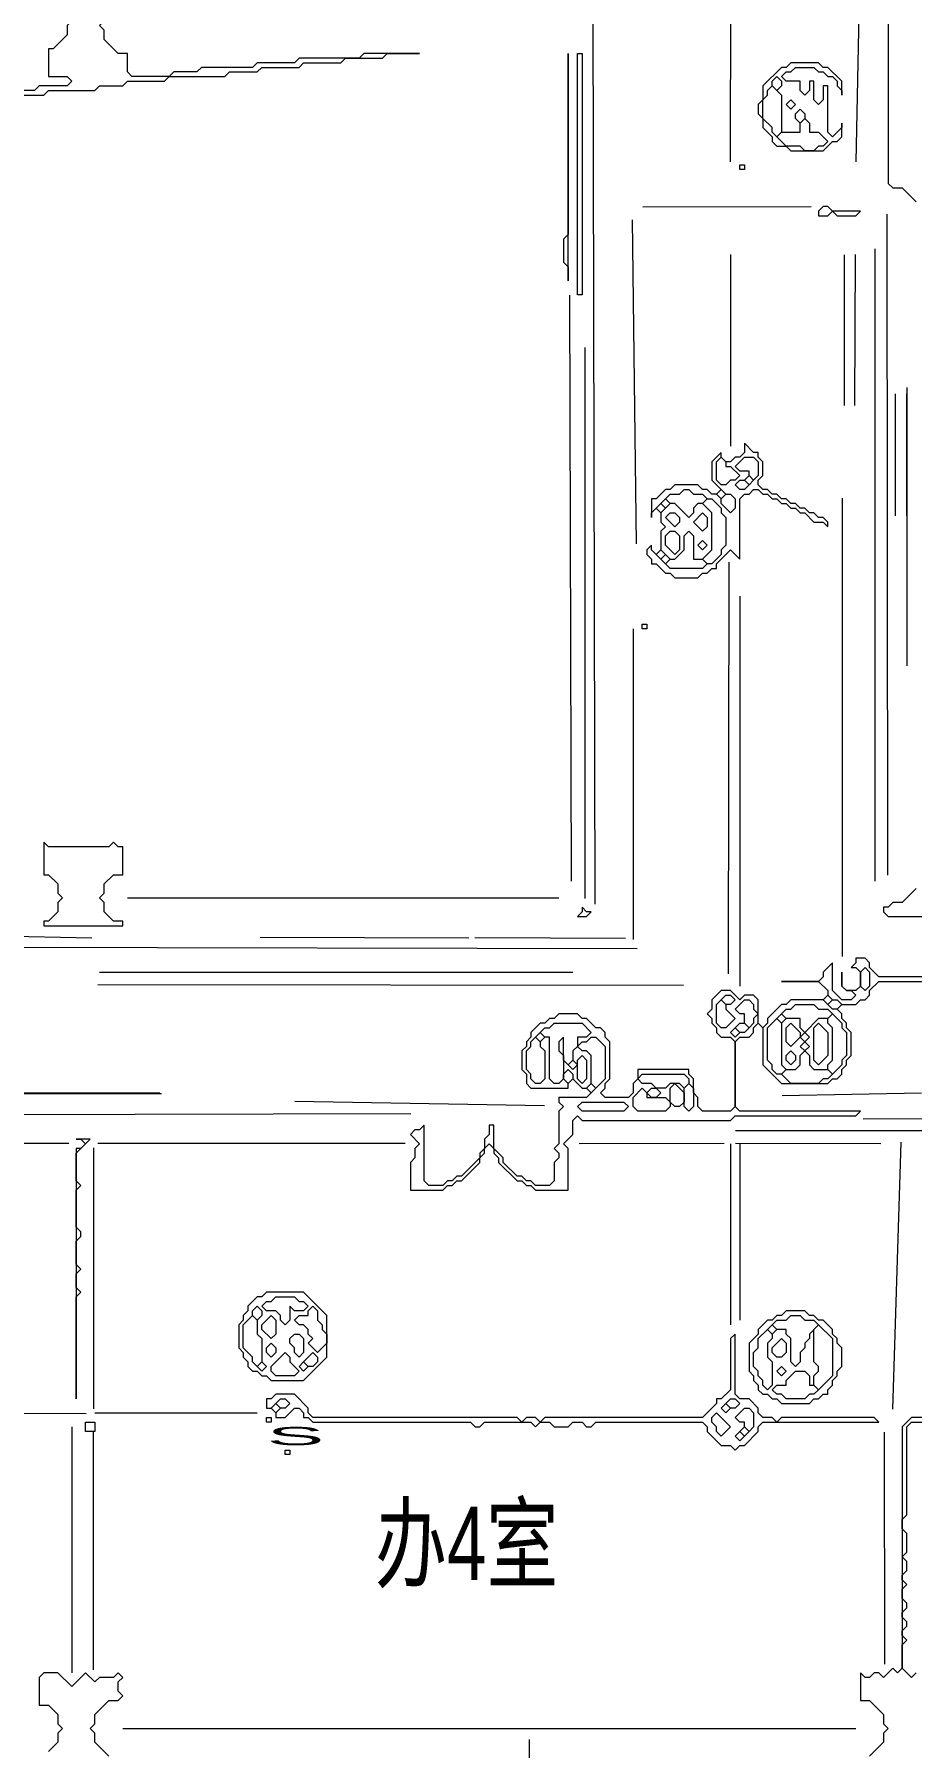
# Model space of a CAD drawing. Extents: x 10 to 1971, y 10 to 1392.
# Drawn here: x 1106.9 to 1296.1, y 470.8 to 840.1 of the extents above; entities that cross this region are included whole.
import ezdxf

# ---------------------------------------------------------------- set-up
doc = ezdxf.new("R2010")
doc.units = 0
for name, color, linetype, lineweight in [('OCR_TEXT', 6, 'Continuous', 0), ('TRACE_CURVE', 6, 'Continuous', 0), ('TRACE_STRAIGHT', 5, 'Continuous', 0), ('TRACE_TEXT_SYMBOL', 6, 'Continuous', 0)]:
    doc.layers.add(name, color=color, linetype=linetype, lineweight=lineweight)
doc.styles.add('wqy-unicode', font='wqy-unicode.lff')

msp = doc.modelspace()

# ---------------------------------------------------------------- linework, layer by layer
at = {"layer": 'TRACE_CURVE', "color": 6}
for points in [[(1291, 847), (1291, 808), (1292, 807), (1294, 807), (1297, 804)], [(1297, 656), (1294, 653), (1292, 653), (1291, 652), (1290, 652), (1290, 651), (1291, 650), (1299, 650)], [(1284, 641), (1284, 640), (1283, 639), (1284, 639), (1285, 638), (1285, 635), (1284, 634), (1282, 634), (1281, 635), (1281, 638), (1281, 635), (1282, 634), (1283, 634), (1284, 633), (1283, 632), (1281, 632), (1279, 634), (1279, 640), (1277, 638), (1277, 637), (1276, 636), (1268, 636), (1276, 636), (1278, 634), (1278, 633), (1277, 632), (1270, 632), (1269, 631), (1268, 631), (1265, 628), (1265, 627), (1264, 626), (1263, 627), (1263, 632), (1262, 633), (1260, 633), (1259, 632), (1257, 634), (1255, 634), (1253, 632), (1253, 630), (1252, 629), (1253, 628), (1253, 627), (1254, 626), (1254, 625), (1255, 624), (1257, 624), (1258, 623), (1258, 609), (1257, 608), (1251, 608), (1250, 609), (1250, 611), (1249, 612), (1249, 615), (1248, 616), (1248, 617), (1237, 617), (1237, 615), (1236, 614), (1236, 612), (1235, 611), (1230, 611)], [(1320, 637), (1289, 637), (1287, 639), (1287, 640), (1286, 641), (1284, 641)], [(1282, 626), (1282, 627), (1281, 628), (1281, 629), (1280, 630), (1281, 631), (1284, 631), (1285, 632), (1286, 632), (1287, 633), (1287, 634), (1289, 636), (1321, 636)], [(1230, 611), (1229, 612), (1230, 613), (1230, 614), (1231, 615), (1231, 623), (1230, 624), (1230, 625), (1229, 626), (1228, 626), (1226, 628), (1225, 628), (1224, 629), (1220, 629), (1219, 628), (1218, 628), (1217, 627), (1216, 627), (1214, 625), (1214, 624), (1213, 623), (1213, 622), (1212, 621), (1212, 617), (1213, 616), (1213, 614), (1214, 613), (1222, 613), (1222, 614), (1223, 615), (1225, 613), (1226, 613), (1227, 612), (1226, 611), (1220, 611), (1220, 610), (1221, 609), (1220, 608), (1220, 601), (1219, 600), (1220, 599), (1220, 598), (1219, 597), (1219, 593), (1218, 592), (1215, 592), (1214, 593), (1213, 593), (1212, 594), (1211, 594), (1208, 597), (1208, 598), (1206, 600), (1206, 605), (1205, 605), (1205, 603), (1204, 602), (1204, 600), (1203, 599), (1203, 598), (1199, 594), (1198, 594), (1197, 593), (1196, 593)], [(1196, 593), (1195, 592), (1192, 592), (1191, 593), (1191, 605), (1190, 604), (1189, 604), (1188, 603), (1190, 601), (1189, 600), (1189, 598), (1188, 597), (1188, 591), (1195, 591), (1196, 592), (1197, 592), (1198, 593), (1199, 593), (1203, 597), (1203, 598), (1204, 599), (1204, 600), (1205, 601), (1206, 600), (1206, 599), (1207, 598), (1207, 597), (1211, 593), (1212, 593), (1213, 592), (1214, 592), (1215, 591), (1222, 591), (1222, 600), (1221, 601), (1223, 603), (1223, 606), (1224, 607), (1225, 606), (1257, 606), (1258, 607), (1284, 607), (1285, 608), (1259, 608), (1258, 609), (1258, 623), (1259, 624), (1261, 624), (1262, 625), (1262, 626), (1263, 627), (1264, 626), (1264, 618), (1268, 614), (1278, 614), (1279, 615), (1280, 615), (1281, 616), (1281, 617), (1282, 618), (1282, 619), (1283, 620), (1283, 625), (1282, 626)], [(1300, 542), (1296, 542), (1294, 540), (1294, 488), (1293, 487), (1292, 488), (1290, 486), (1289, 487), (1288, 487), (1287, 486), (1286, 486), (1285, 487), (1285, 481), (1287, 481), (1290, 478), (1290, 476), (1291, 475), (1290, 474), (1290, 472), (1287, 469)], [(1297, 487), (1296, 486), (1294, 488), (1294, 493), (1295, 494), (1294, 495), (1294, 496), (1295, 497), (1295, 498), (1294, 499), (1294, 500), (1295, 501), (1295, 502), (1294, 503), (1294, 505), (1295, 506), (1294, 507), (1294, 508), (1295, 509), (1295, 511), (1294, 512), (1295, 513), (1295, 517), (1294, 518), (1294, 520), (1295, 521), (1295, 540), (1296, 541), (1331, 541)]]:
    msp.add_lwpolyline(points, dxfattribs=at)
for points in [[(1285, 638), (1286, 639), (1287, 638), (1287, 635), (1286, 634), (1285, 635)], [(1254, 631), (1255, 632), (1256, 631), (1256, 630), (1258, 628), (1256, 626), (1255, 626), (1254, 627)], [(1255, 632), (1256, 633), (1257, 633), (1258, 632), (1257, 631), (1256, 631)], [(1260, 632), (1261, 632), (1262, 631), (1262, 630), (1263, 629), (1262, 628), (1262, 627), (1261, 626), (1260, 627), (1260, 629), (1259, 629), (1258, 630)], [(1277, 632), (1278, 633), (1279, 632), (1278, 631)], [(1278, 631), (1279, 632), (1280, 632), (1281, 631), (1280, 630), (1279, 630)], [(1267, 628), (1268, 627), (1268, 618), (1269, 617), (1268, 616), (1267, 616), (1266, 617), (1266, 618), (1265, 619), (1265, 626)], [(1267, 628), (1268, 629), (1269, 628), (1268, 627)], [(1270, 630), (1271, 631), (1275, 631), (1276, 630), (1278, 630), (1279, 629), (1278, 628), (1276, 628), (1273, 625), (1272, 626), (1272, 628), (1269, 628), (1268, 629), (1269, 630)], [(1278, 628), (1279, 629), (1281, 627), (1281, 626), (1282, 625), (1282, 620), (1281, 619), (1281, 618), (1279, 616), (1278, 617), (1278, 618), (1279, 619), (1279, 626), (1278, 627)], [(1215, 624), (1216, 625), (1217, 624), (1216, 623)], [(1218, 626), (1219, 627), (1225, 627), (1227, 625), (1226, 624), (1224, 624), (1224, 622), (1223, 621), (1223, 619), (1222, 618), (1221, 619), (1221, 624), (1220, 623), (1220, 621), (1221, 620), (1221, 615), (1220, 614), (1219, 614), (1218, 615), (1218, 624), (1217, 624), (1216, 625), (1217, 626)], [(1257, 625), (1258, 626), (1259, 625), (1258, 624)], [(1258, 626), (1259, 627), (1260, 627), (1261, 626), (1260, 625), (1259, 625)], [(1269, 626), (1270, 627), (1272, 625), (1272, 624), (1270, 622), (1269, 623)], [(1272, 624), (1273, 625), (1274, 624), (1273, 623)], [(1275, 626), (1276, 627), (1278, 625), (1278, 620), (1276, 618), (1275, 619)], [(1214, 623), (1215, 624), (1216, 623), (1216, 622), (1217, 621), (1217, 615), (1216, 614), (1215, 614), (1214, 615), (1214, 616), (1213, 617), (1213, 621), (1214, 622)], [(1226, 623), (1227, 624), (1228, 624), (1230, 622), (1230, 615), (1228, 613), (1227, 614), (1227, 620), (1226, 621), (1225, 621), (1224, 622), (1225, 623)], [(1272, 620), (1273, 621), (1274, 620), (1274, 618), (1275, 617), (1278, 617), (1279, 616), (1278, 615), (1277, 615), (1276, 614), (1270, 614), (1268, 616), (1269, 617), (1271, 617), (1272, 618)], [(1269, 620), (1270, 621), (1271, 620), (1271, 619), (1270, 618), (1269, 619)], [(1272, 622), (1273, 623), (1274, 622), (1273, 621)], [(1221, 616), (1222, 617), (1223, 616), (1223, 615), (1222, 614), (1221, 615)], [(1222, 618), (1223, 619), (1224, 618), (1223, 617)], [(1224, 619), (1225, 620), (1226, 619), (1226, 615), (1225, 614), (1224, 615)], [(1226, 613), (1227, 614), (1228, 613), (1227, 612)], [(1237, 615), (1238, 616), (1247, 616), (1248, 615), (1248, 614), (1247, 613), (1246, 614), (1244, 614), (1243, 613), (1241, 613), (1240, 614), (1238, 614)], [(1244, 613), (1245, 614), (1247, 612), (1247, 610), (1246, 609), (1245, 609), (1244, 610)], [(1247, 613), (1248, 614), (1249, 613), (1249, 609), (1248, 608), (1247, 609)], [(1224, 609), (1225, 610), (1234, 610), (1235, 609), (1234, 608), (1225, 608)], [(1238, 613), (1239, 612), (1239, 611), (1243, 611), (1244, 610), (1244, 609), (1243, 608), (1237, 608), (1236, 609), (1236, 611)], [(1239, 612), (1240, 613), (1241, 613), (1242, 612), (1241, 611), (1240, 611)]]:
    msp.add_lwpolyline(points, close=True, dxfattribs=at)
at = {"layer": 'TRACE_STRAIGHT', "color": 5}
for p, q in [((1256.99, 812.62), (1257.1, 862.63)), ((1284.08, 812.63), (1284.82, 848.87)), ((1227.33, 845.13), (1227.76, 652.62)), ((1238.12, 802.97), (1274.38, 803.01)), ((1290.72, 801.38), (1290.84, 658.87)), ((1235.81, 800.14), (1236.65, 730.33)), ((1257.02, 792.63), (1257.03, 751.38)), ((1281.6, 760.12), (1281.6, 792.62)), ((1283.81, 760.12), (1283.95, 792.63)), ((1288.12, 793.88), (1288.12, 657.62)), ((1222.3, 783.88), (1222.68, 657.62)), ((1225.62, 772.62), (1225.62, 653.88)), ((1292.54, 736.37), (1292.54, 762.62)), ((1294.92, 762.62), (1294.92, 736.37)), ((1295, 764), (1295, 704)), ((1281.09, 740.13), (1281.11, 641.37)), ((1256.55, 637.62), (1256.7, 726.38)), ((1259, 719), (1259, 635)), ((1236, 712), (1236, 645)), ((1127, 654), (1220, 654)), ((1086.88, 643.4), (1236.88, 643.08)), ((1088.09, 646.02), (1119.38, 645.39)), ((1155.62, 645.56), (1200.63, 645.42)), ((1201.87, 645.49), (1234.38, 645.33)), ((1120.63, 635.32), (1246.88, 635.2)), ((1121, 638), (1223, 638)), ((996.87, 611.87), (1134.38, 611.84)), ((1102, 612), (1134, 612)), ((1163.13, 610.18), (1216.88, 609.22)), ((1268.12, 611.44), (1298.14, 611.98)), ((1071.88, 607.27), (1188.13, 607.52)), ((1285.62, 606.41), (1361.87, 606.46)), ((1258.12, 603.83), (1361.88, 603.88)), ((1070.62, 601.13), (1114.37, 601.11)), ((1119.68, 600.13), (1119.7, 543.88)), ((1120.62, 601.11), (1186.88, 601.12)), ((1224.37, 601.09), (1255.63, 601.14)), ((1257, 601), (1257, 562)), ((1258.12, 601.16), (1289.38, 601.08)), ((1259, 601), (1259, 563)), ((1292.03, 543.83), (1293.76, 601.36)), ((1079.38, 542.97), (1118.13, 542.89)), ((1120, 543), (1155, 543)), ((1115, 540), (1115, 487)), ((1119.68, 487.62), (1119.72, 538.88)), ((1290.13, 538.88), (1290.18, 488.87)), ((1126, 475), (1284, 475)), ((1213.59, 408.87), (1213.66, 472.62))]:
    msp.add_line(p, q, dxfattribs=at)
at = {"layer": 'TRACE_TEXT_SYMBOL', "color": 6}
for points in [[(1112, 848), (1114, 846), (1114, 844), (1115, 843), (1114, 842), (1114, 840), (1111, 837), (1110, 837), (1110, 831), (1114, 831), (1115, 830), (1114, 829), (1108, 829), (1107, 828), (1099, 828)], [(1155, 834), (1154, 833), (1143, 833), (1142, 832), (1137, 832), (1136, 831), (1128, 831), (1127, 832), (1127, 836), (1125, 836), (1122, 839), (1122, 841), (1121, 842), (1122, 843), (1122, 845), (1125, 848), (1127, 848), (1112, 848)], [(1099, 827), (1109, 827), (1110, 828), (1120, 828), (1121, 829), (1126, 829), (1127, 830), (1135, 830), (1136, 831), (1148, 831), (1149, 832), (1155, 832), (1156, 833), (1164, 833), (1165, 834), (1173, 834), (1174, 835), (1182, 835), (1183, 836), (1190, 836), (1178, 836), (1177, 835), (1164, 835), (1163, 834), (1155, 834)], [(1260, 752), (1260, 750), (1259, 749), (1258, 749), (1257, 748), (1256, 748), (1255, 749), (1255, 750), (1253, 748), (1253, 744), (1255, 742), (1254, 741), (1253, 741), (1252, 742), (1251, 742), (1250, 743), (1245, 743), (1244, 742), (1243, 742), (1241, 740), (1240, 740), (1240, 736), (1240, 737), (1241, 738), (1242, 737), (1242, 735), (1243, 734), (1242, 733), (1242, 729), (1241, 728), (1240, 729), (1240, 730), (1239, 729), (1239, 728), (1240, 727), (1240, 726), (1241, 726), (1243, 724), (1244, 724), (1245, 723), (1250, 723), (1251, 724), (1252, 724), (1253, 725), (1254, 725), (1254, 726), (1257, 729), (1259, 727), (1259, 740), (1260, 741), (1261, 741), (1262, 742), (1263, 742), (1264, 741), (1265, 741), (1266, 740), (1267, 740), (1268, 739), (1269, 739), (1270, 738), (1271, 738), (1272, 737), (1273, 737), (1275, 735)], [(1275, 735), (1277, 735), (1278, 734), (1278, 735), (1277, 736), (1276, 736), (1275, 737), (1274, 737), (1273, 738), (1272, 738), (1271, 739), (1270, 739), (1269, 740), (1268, 740), (1267, 741), (1266, 741), (1265, 742), (1264, 742), (1263, 743), (1263, 744), (1264, 745), (1264, 748), (1263, 749), (1263, 750), (1262, 750), (1260, 752)], [(1258, 560), (1257, 559), (1257, 548), (1255, 546), (1254, 546), (1254, 545), (1251, 542), (1217, 542), (1216, 541), (1215, 542), (1213, 542), (1212, 541), (1211, 542), (1167, 542), (1166, 543), (1166, 544), (1163, 547), (1159, 547), (1158, 546), (1157, 546), (1157, 544), (1158, 544), (1159, 543), (1159, 542), (1161, 542), (1163, 544), (1164, 544), (1165, 543), (1165, 542), (1166, 542), (1167, 541), (1201, 541), (1202, 540), (1203, 540), (1204, 541), (1214, 541), (1215, 540), (1216, 541), (1218, 541), (1219, 540), (1222, 540), (1223, 541), (1225, 541), (1226, 540), (1227, 540), (1228, 541), (1251, 541), (1252, 540), (1252, 539), (1255, 536), (1257, 536), (1258, 535), (1259, 536), (1260, 536), (1263, 539), (1263, 540), (1264, 541), (1289, 541), (1288, 542), (1268, 542), (1267, 541), (1266, 542), (1264, 542), (1263, 543)], [(1263, 543), (1263, 544), (1261, 546), (1259, 546), (1258, 547), (1258, 560)], [(1123, 469), (1120, 472), (1120, 474), (1119, 475), (1120, 476), (1120, 478), (1123, 481), (1125, 481), (1126, 482), (1125, 483), (1125, 485), (1126, 486), (1125, 487), (1124, 486), (1121, 486), (1120, 485), (1118, 487), (1115, 484), (1112, 487), (1109, 487), (1108, 486), (1108, 480), (1110, 480), (1112, 478), (1112, 476), (1113, 475), (1112, 474), (1112, 472), (1110, 470)]]:
    msp.add_lwpolyline(points, dxfattribs=at)
for points in [[(1222, 836), (1222, 797), (1221, 796), (1221, 791), (1222, 790), (1222, 787)], [(1224, 836), (1225, 836), (1225, 784), (1224, 784)], [(1270, 834), (1269, 833), (1268, 833), (1264, 829), (1264, 826), (1263, 825), (1263, 823), (1264, 822), (1264, 820), (1266, 818), (1266, 817), (1267, 816), (1269, 816), (1270, 815), (1277, 815), (1279, 817), (1280, 817), (1281, 818), (1281, 821), (1281, 820), (1279, 818), (1278, 819), (1278, 829), (1277, 829), (1277, 826), (1276, 825), (1275, 826), (1275, 830), (1274, 830), (1274, 828), (1273, 827), (1272, 828), (1272, 830), (1269, 830), (1268, 831), (1269, 832), (1270, 832), (1271, 833), (1275, 833), (1276, 832), (1277, 832), (1278, 831), (1279, 831), (1280, 830), (1280, 829), (1281, 828), (1281, 827), (1281, 830), (1278, 833), (1277, 833), (1276, 834)], [(1266, 830), (1267, 831), (1268, 830), (1268, 829), (1267, 828), (1266, 829)], [(1265, 828), (1266, 829), (1268, 827), (1268, 819), (1267, 818), (1266, 819), (1266, 820), (1264, 822), (1264, 826), (1265, 827)], [(1269, 825), (1270, 826), (1271, 825), (1270, 824)], [(1271, 823), (1272, 824), (1273, 823), (1273, 822), (1272, 821), (1271, 822)], [(1272, 821), (1273, 822), (1274, 821), (1274, 819), (1276, 819), (1278, 817), (1277, 816), (1276, 816), (1275, 815), (1273, 815), (1272, 816), (1269, 816), (1267, 818), (1268, 819), (1272, 819)], [(1259, 812), (1260, 812), (1260, 811), (1259, 811)], [(1277, 803), (1276, 802), (1276, 801), (1278, 801), (1279, 802), (1280, 801), (1284, 801), (1285, 802), (1279, 802), (1278, 803)], [(1254, 748), (1255, 749), (1256, 748), (1256, 747), (1257, 747), (1259, 745), (1258, 744), (1257, 744), (1256, 743), (1255, 743), (1254, 744)], [(1260, 749), (1262, 749), (1263, 748), (1263, 745), (1262, 744), (1261, 745), (1261, 746), (1259, 746), (1258, 747)], [(1258, 743), (1259, 744), (1260, 744), (1261, 743), (1260, 742), (1259, 742)], [(1260, 744), (1261, 745), (1262, 744), (1261, 743)], [(1241, 738), (1242, 739), (1243, 738), (1242, 737)], [(1242, 739), (1243, 740), (1244, 739), (1243, 738)], [(1246, 741), (1247, 742), (1248, 742), (1249, 741), (1251, 741), (1252, 740), (1251, 739), (1250, 739), (1249, 738), (1249, 737), (1248, 736), (1245, 739), (1244, 739), (1243, 740), (1244, 741)], [(1251, 739), (1252, 740), (1253, 740), (1255, 738), (1255, 737), (1256, 736), (1256, 730), (1255, 729), (1255, 728), (1253, 726), (1252, 726), (1251, 727), (1253, 729), (1253, 737)], [(1254, 741), (1255, 742), (1256, 741), (1255, 740)], [(1255, 740), (1256, 741), (1257, 741), (1258, 740), (1258, 738), (1257, 737), (1255, 739)], [(1243, 736), (1244, 737), (1245, 737), (1246, 736), (1246, 735), (1245, 734)], [(1251, 737), (1252, 736), (1252, 734), (1251, 733), (1249, 735)], [(1247, 732), (1248, 733), (1249, 732), (1249, 727), (1251, 727), (1252, 726), (1251, 725), (1244, 725), (1243, 726), (1244, 727), (1245, 727), (1247, 729)], [(1243, 732), (1244, 733), (1245, 733), (1246, 732), (1246, 729), (1245, 728), (1243, 730)], [(1241, 728), (1242, 729), (1243, 728), (1242, 727)], [(1242, 727), (1243, 728), (1244, 727), (1243, 726)], [(1250, 730), (1251, 731), (1252, 730), (1251, 729)], [(1238, 713), (1239, 713), (1239, 712), (1238, 712)], [(1109, 666), (1109, 659), (1110, 659), (1112, 657), (1112, 655), (1113, 654), (1112, 653), (1112, 651), (1110, 649), (1109, 649), (1109, 648), (1126, 648), (1126, 649), (1124, 649), (1122, 651), (1122, 653), (1121, 654), (1122, 655), (1122, 657), (1124, 659), (1126, 659), (1126, 665), (1125, 665), (1124, 666), (1123, 665), (1110, 665)], [(1225, 652), (1225, 651), (1224, 650), (1226, 650), (1227, 651), (1226, 651)], [(1116, 602), (1117, 602), (1118, 601), (1117, 600), (1116, 600), (1116, 546), (1116, 568), (1117, 569), (1116, 570), (1116, 573), (1117, 574), (1116, 575), (1116, 580), (1117, 581), (1117, 582), (1116, 583), (1116, 591), (1117, 592), (1116, 593), (1116, 599), (1119, 602)], [(1157, 569), (1156, 568), (1155, 568), (1153, 566), (1153, 565), (1152, 564), (1152, 563), (1151, 562), (1151, 557), (1152, 556), (1152, 555), (1153, 554), (1153, 553), (1154, 552), (1155, 552), (1156, 551), (1157, 551), (1158, 550), (1165, 550), (1170, 555), (1170, 564), (1165, 569)], [(1154, 565), (1155, 566), (1156, 565), (1156, 564), (1155, 563), (1154, 564)], [(1158, 567), (1159, 568), (1163, 568), (1164, 567), (1165, 567), (1166, 566), (1165, 565), (1163, 565), (1162, 566), (1162, 563), (1161, 562), (1160, 563), (1160, 564), (1159, 565), (1157, 565), (1156, 566), (1157, 567)], [(1166, 565), (1167, 566), (1168, 565), (1168, 563), (1169, 562), (1169, 561), (1170, 560), (1170, 558), (1168, 556), (1166, 558), (1167, 559), (1166, 560), (1166, 561), (1165, 562), (1164, 562), (1163, 563), (1164, 564), (1166, 564)], [(1154, 564), (1155, 563), (1155, 560), (1156, 559), (1156, 554), (1155, 553), (1154, 554), (1154, 555), (1152, 557), (1152, 562)], [(1158, 564), (1159, 563), (1159, 560), (1158, 559), (1156, 561), (1156, 562)], [(1269, 565), (1268, 564), (1267, 564), (1266, 563), (1265, 563), (1263, 561), (1263, 560), (1261, 558), (1261, 552), (1262, 551), (1262, 550), (1263, 549), (1263, 548), (1264, 547), (1265, 547), (1266, 546), (1267, 546), (1268, 545), (1274, 545), (1275, 546), (1276, 546), (1277, 547), (1278, 547), (1278, 548), (1279, 549), (1279, 550), (1280, 551), (1280, 552), (1281, 553), (1281, 557), (1280, 558), (1280, 559), (1279, 560), (1279, 561), (1277, 563), (1276, 563), (1275, 564), (1274, 564), (1273, 565)], [(1265, 561), (1266, 562), (1267, 561), (1266, 560)], [(1269, 563), (1270, 564), (1272, 564), (1273, 563), (1275, 563), (1276, 562), (1274, 560), (1274, 559), (1273, 558), (1273, 557), (1272, 556), (1272, 554), (1271, 553), (1270, 554), (1270, 559), (1269, 560), (1269, 561), (1267, 561), (1266, 562), (1267, 563)], [(1275, 561), (1276, 562), (1279, 559), (1279, 551), (1276, 548), (1275, 549), (1275, 551), (1276, 552), (1276, 553), (1275, 554)], [(1157, 557), (1158, 558), (1159, 557), (1159, 556), (1158, 555), (1157, 556)], [(1162, 559), (1163, 560), (1164, 560), (1165, 559), (1165, 556), (1164, 555), (1163, 556), (1163, 557), (1162, 558)], [(1265, 561), (1266, 560), (1266, 559), (1265, 558), (1265, 555), (1266, 554), (1266, 549), (1265, 548), (1264, 549), (1264, 550), (1263, 551), (1263, 552), (1262, 553), (1262, 556), (1263, 557), (1263, 559)], [(1268, 559), (1269, 558), (1269, 556), (1268, 555), (1267, 555), (1266, 556), (1266, 557)], [(1155, 553), (1156, 554), (1157, 553), (1156, 552)], [(1161, 556), (1162, 555), (1162, 554), (1164, 552), (1163, 551), (1159, 551), (1158, 552), (1158, 553)], [(1164, 553), (1165, 554), (1166, 553), (1165, 552)], [(1167, 556), (1168, 555), (1168, 554), (1167, 553), (1166, 553), (1165, 554)], [(1271, 552), (1273, 552), (1274, 551), (1274, 549), (1275, 549), (1276, 548), (1275, 547), (1274, 547), (1273, 546), (1269, 546), (1268, 547), (1267, 547), (1266, 548), (1267, 549), (1269, 549), (1269, 550)], [(1267, 552), (1268, 553), (1269, 552), (1268, 551)], [(1158, 544), (1159, 545), (1160, 544), (1159, 543)], [(1159, 545), (1160, 546), (1161, 546), (1162, 545), (1161, 544), (1160, 544)], [(1253, 542), (1254, 543), (1257, 540), (1255, 538), (1254, 539), (1254, 540), (1253, 541)], [(1255, 544), (1256, 545), (1257, 544), (1256, 543)], [(1256, 545), (1257, 546), (1258, 546), (1259, 545), (1258, 544), (1257, 544)], [(1260, 544), (1261, 544), (1262, 543), (1262, 540), (1261, 539), (1260, 540), (1260, 541), (1259, 541), (1258, 542)], [(1118, 541), (1120, 541), (1120, 539), (1118, 539)], [(1157, 542), (1158, 542), (1158, 541), (1157, 541)], [(1259, 539), (1260, 540), (1261, 539), (1260, 538)], [(1258, 538), (1259, 539), (1260, 538), (1259, 537)], [(1161, 535), (1162, 535), (1162, 534), (1161, 534)]]:
    msp.add_lwpolyline(points, close=True, dxfattribs=at)

# ---------------------------------------------------------------- texts
at = {"layer": 'OCR_TEXT', "color": 6, "style": 'wqy-unicode'}
for s, height, width, p in [('S', 3.91, 3.572845, (1157, 536.05)), ('办4室', 15.817, 0.72, (1180.36, 506.99))]:
    msp.add_text(s, height=height, dxfattribs=dict(at, width=width)).set_placement(p)

doc.saveas('drawing.dxf')
